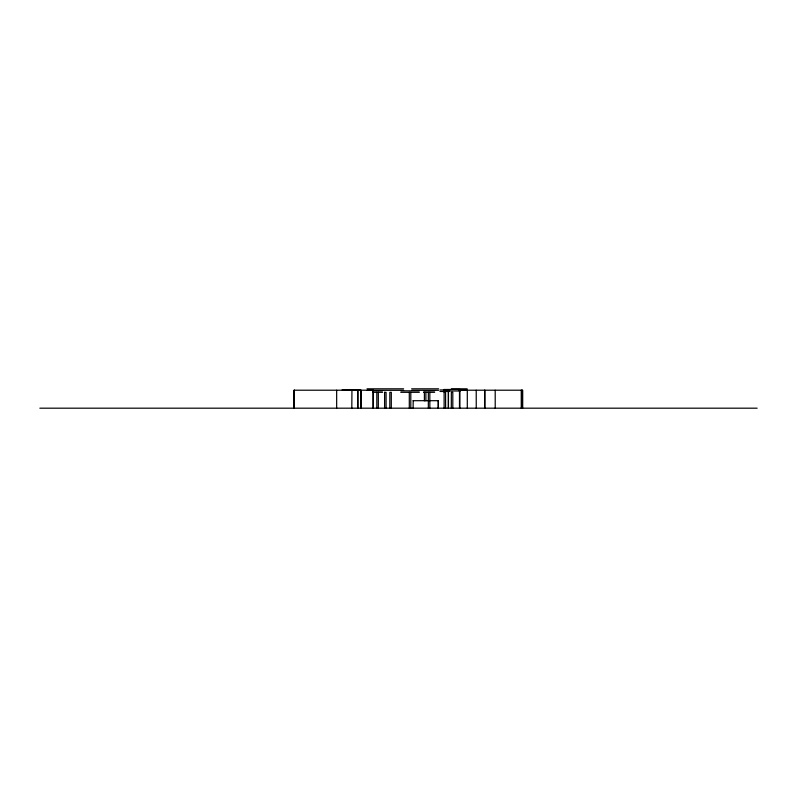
<?xml version="1.0" encoding="UTF-8"?>
<svg xmlns="http://www.w3.org/2000/svg" width="797" height="797" viewBox="0 0 797 797"><rect width="100%" height="100%" fill="white"/><g stroke="black" fill="none" stroke-linecap="round" stroke-linejoin="round"><path stroke-width="1.2" d="M367.048 388.816L403.631 388.816M411.641 388.816L438.629 388.816M451.361 388.816L467.152 388.816M443.889 389.484L460.238 389.484M342.132 389.833L360.095 389.833M439.944 389.962L449.787 389.962M294.173 390.211L294.173 408.184L294.093 390.211L373.375 390.211L373.375 408.184M458.992 390.211L522.643 390.211L522.643 408.184M367.048 390.311L403.631 390.311M411.641 390.311L438.629 390.311M459.64 390.311L467.152 390.311M372.627 390.819L382.59 390.819M400.761 390.819L419.332 390.819M423.516 390.819L434.654 390.819M443.889 390.988L460.238 390.988M439.944 391.466L449.139 391.466M372.588 392.313L382.59 392.313M384.622 392.313L386.067 392.313L386.097 408.184M400.761 392.313L419.332 392.313M423.516 392.313L434.654 392.313M444.148 392.313L445.583 392.313L445.613 408.184M413.105 400.692L438.33 400.692L438.33 408.184M39.85 408.184L757.15 408.184M522.463 390.211L522.463 408.184M521.726 390.211L521.676 408.184M521.258 390.211L521.258 408.184M495.196 390.211L495.226 408.184M484.785 390.211L484.785 408.184M484.735 390.211L484.735 408.184M476.217 390.211L476.247 408.184M467.291 390.211L467.311 408.184M459.839 390.211L459.839 408.184M459.48 390.211L459.48 408.184M452.806 408.184L452.806 392.313L451.341 392.313L451.311 408.184M448.462 391.407L448.462 408.184M448.362 391.407L448.362 408.184M444.118 392.313L444.118 408.184M438.26 400.692L438.26 408.184M429.832 392.313L429.832 408.184M428.338 392.313L428.338 408.184M425.887 392.313L425.887 400.861M424.393 392.313L424.393 400.861M413.205 400.692L413.105 408.184M410.804 392.313L410.804 408.184M409.299 392.313L409.299 408.184M391.307 408.184L391.307 392.313L389.833 392.313L389.803 408.184M384.592 392.313L384.592 408.184M378.326 392.313L378.326 408.184M376.822 392.313L376.822 408.184M373.006 390.211L373.006 408.184M361.031 390.211L361.031 408.184M360.772 390.211L360.772 408.184M357.883 390.211L357.883 408.184M357.723 390.211L357.723 408.184M351.945 390.211L351.816 408.184M336.663 390.211L336.663 408.184M294.402 390.211L294.402 408.184"/></g></svg>
